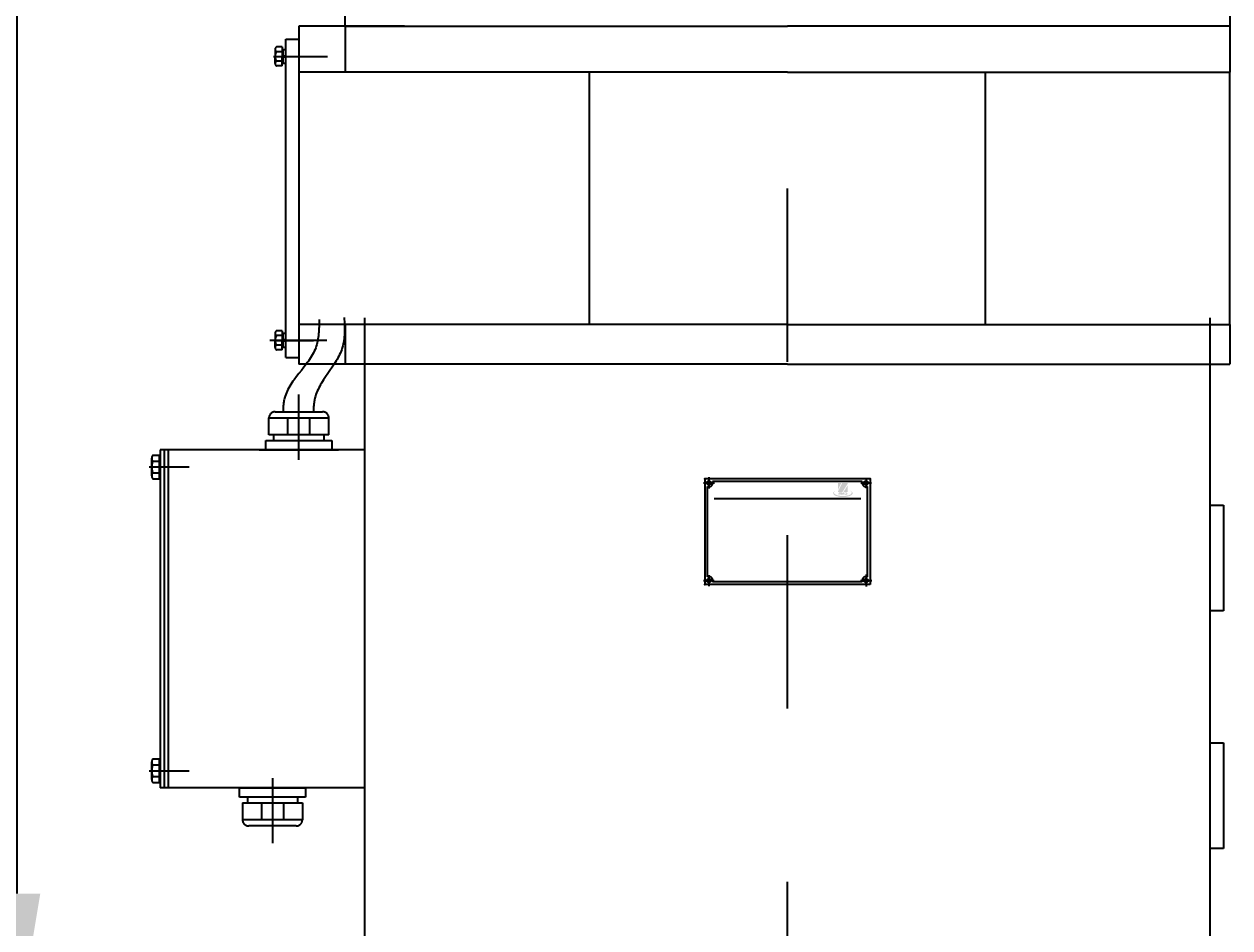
# Model space of a CAD drawing. Header units: millimetres. Extents: x 0 to 14700, y -398 to 10395.
# Drawn here: x 8102 to 9016, y 6088 to 6773 of the extents above; entities that cross this region are included whole.
import ezdxf

# ---------------------------------------------------------------- set-up
doc = ezdxf.new("R2010")
doc.units = ezdxf.units.MM
doc.header["$LTSCALE"] = 350
doc.linetypes.add('K', pattern=[2.5, 1.25, -0.25, 0.25, -0.25, 0.25, -0.25])
for name, color, linetype in [('01', 7, 'Continuous'), ('07', 6, 'K'), ('08', 1, 'Continuous')]:
    doc.layers.add(name, color=color, linetype=linetype)
doc.styles.get("Standard").update_dxf_attribs({"font": 'isocp', "width": 0.707, "bigfont": 'intecad.shx'})
doc.dimstyles.new('INTE', dxfattribs={"dimscale": 35, "dimtxt": 3.5, "dimasz": 3, "dimexe": 3, "dimexo": 0, "dimgap": 1, "dimtad": 1, "dimdec": 1, "dimdsep": 46, "dimtxsty": 'Standard', "dimcen": 0, "dimclrd": 1, "dimclre": 1, "dimclrt": 3, "dimaunit": 1, "dimadec": 0, "dimazin": 0, "dimtfac": 1, "dimtdec": 1, "dimtmove": 0, "dimatfit": 0, "dimfxl": 0, "dimarcsym": 0})

# ---------------------------------------------------------------- blocks, each defined once
blk = doc.blocks.new('*D109')
at = {"layer": '08', "color": 1, "lineweight": -2}
for p, q in [((5573.59, 7298.31), (8202.26, 7298.31)), ((8097.26, 6114.31), (8097.26, 7193.31)), ((7368.2, 6009.31), (8202.26, 6009.31))]:
    blk.add_line(p, q, dxfattribs=at)
at = {"layer": '08', "color": 1}
for points in [[(8079.76, 7193.31), (8114.76, 7193.31), (8097.26, 7298.31)], [(8079.76, 6114.31), (8114.76, 6114.31), (8097.26, 6009.31)]]:
    blk.add_solid(points, dxfattribs=at)
at = {"layer": 'Defpoints', "color": 0}
for p in [(5573.59, 7298.31), (8097.26, 7298.31), (7368.2, 6009.31)]:
    blk.add_point(p, dxfattribs=at)
at = {"layer": '08', "color": 3, "insert": (8001, 6653.81), "char_height": 122.5, "attachment_point": 5, "rotation": 90}
blk.add_mtext('1289', dxfattribs=at)
blk = doc.blocks.new('ererw')
at = {"layer": '07', "linetype": 'K', "ltscale": 1.5}
h = blk.add_hatch(color=6, dxfattribs=at)
h.paths.add_polyline_path([(9590.67, 5813.75), (9594.76, 5813.75), (9594.76, 5813.19), (9590.92, 5807.02), (9587.53, 5807.02), (9587.53, 5807.49)])
h.paths.add_polyline_path([(9587.53, 5808.75), (9587.53, 5813.75), (9590.03, 5813.75)], flags=17)
h.paths.add_polyline_path([(9591.69, 5807.02), (9594.76, 5811.95), (9594.76, 5807.02)])
h.paths.add_polyline_path([(9594.25, 5806.45), (9594.32, 5806.4), (9594.39, 5806.35), (9594.44, 5806.28), (9594.49, 5806.21), (9594.54, 5806.13), (9594.57, 5806.05), (9594.59, 5805.96), (9594.6, 5805.86), (9594.6, 5805.75), (9594.6, 5805.63), (9594.59, 5805.53), (9594.56, 5805.43), (9594.52, 5805.34), (9594.47, 5805.27), (9594.41, 5805.19), (9594.33, 5805.12, -0.084274), (9594.29, 5805.09), (9594.19, 5805.04), (9594.08, 5804.99), (9593.96, 5804.97), (9593.82, 5804.95), (9593.68, 5804.95), (9593.53, 5804.94), (9593.38, 5804.95), (9593.24, 5804.95), (9593.1, 5804.97), (9592.98, 5804.99), (9592.87, 5805.04), (9592.77, 5805.09, -0.084274), (9592.73, 5805.12), (9592.65, 5805.19), (9592.59, 5805.27), (9592.54, 5805.34), (9592.5, 5805.43), (9592.47, 5805.53), (9592.47, 5805.55), (9593.25, 5805.55), (9593.27, 5805.51), (9593.28, 5805.46), (9593.32, 5805.41), (9593.37, 5805.37), (9593.44, 5805.34), (9593.5, 5805.33), (9593.54, 5805.33), (9593.6, 5805.35), (9593.67, 5805.39), (9593.71, 5805.43), (9593.73, 5805.47), (9593.76, 5805.52), (9593.77, 5805.58), (9593.78, 5805.65), (9593.78, 5805.72), (9593.78, 5805.79), (9593.77, 5805.86), (9593.76, 5805.92), (9593.73, 5805.98), (9593.71, 5806.02), (9593.68, 5806.05), (9593.63, 5806.09), (9593.58, 5806.11), (9593.54, 5806.12), (9593.49, 5806.13), (9593.44, 5806.12), (9593.38, 5806.11), (9593.32, 5806.07), (9593.28, 5806.02), (9593.26, 5805.98), (9593.25, 5805.93), (9592.47, 5805.93), (9592.47, 5805.96), (9592.49, 5806.05), (9592.52, 5806.13), (9592.57, 5806.21), (9592.62, 5806.28), (9592.67, 5806.35), (9592.74, 5806.4), (9592.81, 5806.45), (9592.91, 5806.49), (9593.01, 5806.53), (9593.12, 5806.56, -0.052751), (9593.53, 5806.61, -0.052751), (9593.94, 5806.56), (9594.05, 5806.53), (9594.15, 5806.49)], flags=17)
h.paths.add_polyline_path([(9591.5, 5806.59), (9592.25, 5806.59), (9592.25, 5804.93), (9591.56, 5804.93), (9591.56, 5805.74), (9590.79, 5804.93), (9590.11, 5804.93), (9590.11, 5806.59), (9590.79, 5806.59), (9590.79, 5805.84)], flags=17)
h.paths.add_polyline_path([(9588.15, 5805.75), (9587.98, 5805.82), (9587.84, 5805.96), (9587.8, 5806.07), (9587.8, 5806.21), (9587.84, 5806.31), (9587.98, 5806.46), (9588.15, 5806.56), (9588.38, 5806.6), (9589.9, 5806.6), (9589.9, 5804.93), (9589.13, 5804.93), (9589.13, 5805.55), (9588.91, 5805.55), (9588.62, 5804.93), (9587.75, 5804.93)], flags=17)
h.paths.add_polyline_path([(9588.74, 5805.94), (9589.13, 5805.94), (9589.13, 5806.19), (9588.74, 5806.19, 1)], flags=16)
edge = h.paths.add_edge_path()
edge.add_ellipse((9591.18, 5806.06), major_axis=(-7.43, 0), ratio=0.39711, start_angle=-56.86746, end_angle=236.86746, ccw=False)
edge.add_ellipse((9591.18, 5806.48), major_axis=(-6.79, 0), ratio=0.377586, start_angle=-53.26309, end_angle=233.26309)
at = {"layer": '07', "color": 6, "linetype": 'K', "ltscale": 1.5}
for p, q in [((9549.23, 4855.62), (9549.23, 6745.99)), ((9214.23, 6159.78), (9214.23, 6375.78)), ((9884.23, 6375.78), (9884.23, 6124.78)), ((9179.23, 6159.78), (9179.23, 5908.78)), ((9259.23, 6159.78), (9179.23, 6159.78)), ((9214.23, 6159.78), (9549.23, 6159.78)), ((9214.23, 6159.78), (9214.23, 6124.78)), ((9214.23, 6159.78), (9259.23, 6159.78)), ((9214.23, 6159.78), (9259.23, 6159.78)), ((9884.23, 6159.78), (9549.23, 6159.78)), ((9169.23, 5908.78), (9169.23, 6149.78)), ((9169.23, 6149.78), (9179.23, 6149.78)), ((9160.12, 6136.78), (9186.43, 6136.78)), ((9161.23, 6142.17), (9161.23, 6136.78)), ((9161.23, 6131.39), (9161.23, 6136.78)), ((9166.53, 6143.97), (9162.24, 6143.97)), ((9166.53, 6140.38), (9162.24, 6140.38)), ((9166.53, 6143.97), (9166.53, 6136.78)), ((9166.53, 6142.58), (9167.13, 6142.58)), ((9166.53, 6129.59), (9166.53, 6136.78)), ((9167.13, 6130.98), (9167.13, 6142.58)), ((9167.13, 6141.88), (9167.13, 6131.68)), ((9169.23, 6141.88), (9167.13, 6141.88)), ((9167.13, 6136.78), (9169.23, 6137.83)), ((9169.23, 6136.78), (9167.13, 6135.73)), ((9168.01, 6136.78), (9200.8, 6136.78)), ((9169.23, 6131.68), (9169.23, 6141.88)), ((9166.53, 6133.19), (9162.24, 6133.19)), ((9166.53, 6129.59), (9162.24, 6129.59)), ((9166.53, 6130.98), (9167.13, 6130.98)), ((9167.13, 6131.68), (9169.23, 6131.68)), ((9549.23, 6124.78), (9179.23, 6124.78)), ((9179.23, 6123.04), (9179.23, 5903.78)), ((9399.23, 5933.78), (9399.23, 6124.78)), ((9549.23, 6124.78), (9884.23, 6124.78)), ((9699.23, 5933.78), (9699.23, 6124.78)), ((9884.23, 5933.78), (9884.23, 6124.78)), ((9229.14, 5336.9), (9229.14, 5938.9)), ((9869.23, 5336.9), (9869.23, 5938.78)), ((9161.23, 5927.17), (9161.23, 5921.78)), ((9166.53, 5928.97), (9162.24, 5928.97)), ((9166.53, 5928.97), (9166.53, 5921.78)), ((9166.53, 5927.58), (9167.13, 5927.58)), ((9167.13, 5915.98), (9167.13, 5927.58)), ((9167.13, 5926.88), (9167.13, 5916.68)), ((9169.23, 5926.88), (9167.13, 5926.88)), ((9169.23, 5916.68), (9169.23, 5926.88)), ((9549.23, 5933.78), (9179.23, 5933.78)), ((9214.23, 5933.78), (9214.23, 5903.78)), ((9549.23, 5933.78), (9884.23, 5933.78)), ((9884.23, 5933.78), (9884.23, 5903.78)), ((9200.52, 5921.78), (9157.15, 5921.78)), ((9161.23, 5916.39), (9161.23, 5921.78)), ((9161.69, 5921.78), (9190.35, 5921.78)), ((9166.53, 5925.38), (9162.24, 5925.38)), ((9166.53, 5918.19), (9162.24, 5918.19)), ((9166.53, 5914.59), (9166.53, 5921.78)), ((9167.13, 5921.78), (9169.23, 5922.83)), ((9169.23, 5921.78), (9167.13, 5920.73)), ((9167.13, 5916.68), (9169.23, 5916.68)), ((9166.53, 5914.59), (9162.24, 5914.59)), ((9166.53, 5915.98), (9167.13, 5915.98)), ((9169.23, 5908.78), (9179.23, 5908.78)), ((9549.23, 5903.78), (9179.23, 5903.78)), ((9549.23, 5903.78), (9884.23, 5903.78)), ((9179.23, 5831.43), (9179.23, 5880.75)), ((9156.54, 5850.14), (9156.54, 5863.01)), ((9156.54, 5863.01), (9201.91, 5863.01)), ((9161.29, 5867.75), (9197.17, 5867.75)), ((9170.9, 5850.14), (9170.9, 5863.01)), ((9179.23, 5831.43), (9179.23, 5869.08)), ((9187.55, 5850.14), (9187.55, 5863.01)), ((9201.91, 5850.14), (9201.91, 5863.01)), ((9154.29, 5838.9), (9154.29, 5846.05)), ((9154.29, 5846.05), (9204.17, 5846.05)), ((9201.91, 5850.14), (9156.54, 5850.14)), ((9160.2, 5846.05), (9160.2, 5850.14)), ((9198.26, 5846.05), (9198.26, 5850.14)), ((9204.17, 5846.05), (9204.17, 5838.9)), ((9068.52, 5834.78), (9073.63, 5834.78)), ((9073.63, 5817.01), (9073.63, 5834.78)), ((9229.23, 5838.9), (9074.23, 5838.9)), ((9074.23, 5838.9), (9074.23, 5830.9)), ((9077.23, 5838.9), (9077.23, 5582.9)), ((9080.23, 5838.9), (9080.23, 5582.9)), ((9149.23, 5838.9), (9209.23, 5838.9)), ((9204.17, 5838.9), (9154.29, 5838.9)), ((9065.83, 5825.9), (9096.23, 5825.9)), ((9067.83, 5819.23), (9067.83, 5832.56)), ((9068.52, 5830.34), (9073.63, 5830.34)), ((9074.23, 5833.2), (9073.63, 5833.8)), ((9074.23, 5833.2), (9074.23, 5818.6)), ((9068.52, 5821.45), (9073.63, 5821.45)), ((9068.52, 5817.01), (9073.63, 5817.01)), ((9074.23, 5818.6), (9073.63, 5818)), ((9074.23, 5820.9), (9074.23, 5750.9)), ((9611.73, 5816.9), (9486.73, 5816.9)), ((9486.73, 5816.9), (9486.73, 5736.9)), ((9489.73, 5818.12), (9489.73, 5809.68)), ((9608.73, 5817.81), (9608.73, 5809.98)), ((9611.73, 5816.9), (9611.73, 5736.9)), ((9485.51, 5813.9), (9493.94, 5813.9)), ((9488.73, 5742.73), (9488.73, 5811.07)), ((9605.9, 5814.9), (9492.56, 5814.9)), ((9604.73, 5813.9), (9612.72, 5813.9)), ((9609.73, 5742.73), (9609.73, 5811.07)), ((9604.73, 5801.9), (9493.73, 5801.9)), ((9869.32, 5796.9), (9879.32, 5796.9)), ((9879.32, 5796.9), (9879.32, 5716.9)), ((9074.23, 5750.9), (9074.23, 5582.9)), ((9489.73, 5744.1), (9489.73, 5735.7)), ((9608.73, 5744.4), (9608.73, 5735.4)), ((9485.66, 5739.9), (9493.79, 5739.9)), ((9611.73, 5736.9), (9486.73, 5736.9)), ((9605.9, 5738.9), (9492.56, 5738.9)), ((9604.43, 5739.9), (9613.02, 5739.9)), ((9879.32, 5716.9), (9869.32, 5716.9)), ((9869.32, 5616.9), (9879.32, 5616.9)), ((9879.32, 5616.9), (9879.32, 5536.9)), ((9067.83, 5589.23), (9067.83, 5602.56)), ((9068.52, 5604.78), (9073.63, 5604.78)), ((9068.52, 5600.34), (9073.63, 5600.34)), ((9073.63, 5587.01), (9073.63, 5604.78)), ((9074.23, 5603.2), (9073.63, 5603.8)), ((9074.23, 5603.2), (9074.23, 5588.6)), ((9065.83, 5595.9), (9096.23, 5595.9)), ((9068.52, 5591.45), (9073.63, 5591.45)), ((9074.23, 5588.6), (9073.63, 5588)), ((9159.23, 5590.36), (9159.23, 5552.71)), ((9159.23, 5590.36), (9159.23, 5541.05)), ((9068.52, 5587.01), (9073.63, 5587.01)), ((9229.23, 5582.9), (9074.23, 5582.9)), ((9134.29, 5582.9), (9184.17, 5582.9)), ((9134.29, 5575.75), (9134.29, 5582.9)), ((9184.17, 5582.9), (9184.17, 5575.75)), ((9184.17, 5575.75), (9134.29, 5575.75)), ((9136.54, 5571.65), (9181.91, 5571.65)), ((9136.54, 5571.65), (9136.54, 5558.79)), ((9140.2, 5575.75), (9140.2, 5571.65)), ((9150.9, 5571.65), (9150.9, 5558.79)), ((9167.55, 5571.65), (9167.55, 5558.79)), ((9178.26, 5575.75), (9178.26, 5571.65)), ((9181.91, 5571.65), (9181.91, 5558.79)), ((9181.91, 5558.79), (9136.54, 5558.79)), ((9177.17, 5554.04), (9141.29, 5554.04)), ((9879.32, 5536.9), (9869.32, 5536.9))]:
    blk.add_line(p, q, dxfattribs=at)
for centre in [(9489.73, 5813.9), (9608.73, 5813.9), (9489.73, 5739.9), (9608.73, 5739.9)]:
    blk.add_circle(centre, 1.5, dxfattribs=at)
for centre, radius, start, end in [((9163.33, 6142.17), 2.1, 121.12449, 238.87551), ((9168.11, 6136.78), 6.88, 148.48507, 211.51493), ((9163.33, 6131.39), 2.1, 121.12449, 238.87551), ((9163.33, 5927.17), 2.1, 121.12449, 238.87551), ((9168.11, 5921.78), 6.88, 148.48507, 211.51493), ((9163.33, 5916.39), 2.1, 121.12449, 238.87551), ((9161.29, 5863.01), 4.75, 90, 180), ((9197.17, 5863.01), 4.75, 0, 90), ((9071.76, 5832.56), 3.93, 145.61575, 214.38425), ((9082.53, 5825.9), 14.7, 162.41205, 197.58795), ((9071.76, 5819.23), 3.93, 145.61575, 214.38425), ((9489.73, 5813.9), 3, 250.55225, 19.46202), ((9608.73, 5813.9), 3, 160.53798, 289.44775), ((9489.73, 5739.9), 3, 340.53798, 109.44775), ((9608.73, 5739.9), 3, 70.55225, 199.46202), ((9071.76, 5602.56), 3.93, 145.61575, 214.38425), ((9082.53, 5595.9), 14.7, 162.41205, 197.58795), ((9071.76, 5589.23), 3.93, 145.61575, 214.38425), ((9141.29, 5558.79), 4.75, 180, 270), ((9177.17, 5558.79), 4.75, 270, 0)]:
    blk.add_arc(centre, radius, start, end, dxfattribs=at)
for points in [[(9194.63, 5937.71), (9191.96, 5916.18), (9168.06, 5876.77), (9167.19, 5867.86)], [(9213.52, 5939.14), (9212.1, 5916.18), (9191.06, 5876.77), (9190.19, 5867.86)]]:
    blk.add_spline(points, degree=3, dxfattribs=at)
for p in [(9167.13, 6136.78), (9169.23, 6136.78), (9167.13, 5921.78), (9167.13, 5921.78), (9167.13, 5921.78), (9169.23, 5921.78), (9169.23, 5921.78), (9169.23, 5921.78), (9486.73, 5816.9), (9486.73, 5816.9), (9611.73, 5816.9), (9486.73, 5736.9)]:
    blk.add_point(p, dxfattribs=at)

msp = doc.modelspace()

# ---------------------------------------------------------------- block references
at = {"layer": '01'}
msp.add_blockref('ererw', (-868.68, 611.41), dxfattribs=at)

# ---------------------------------------------------------------- dimensions: what is measured, and where the dimension line sits
at = {"layer": '08'}
dim = msp.add_linear_dim(base=(8097.26, 7298.31), p1=(7368.2, 6009.31), p2=(5573.59, 7298.31), angle=90, dimstyle='INTE', dxfattribs=at)
dim.commit()
dim.dimension.update_dxf_attribs({"geometry": '*D109', "text_midpoint": (8001, 6653.81)})

doc.saveas('drawing.dxf')
